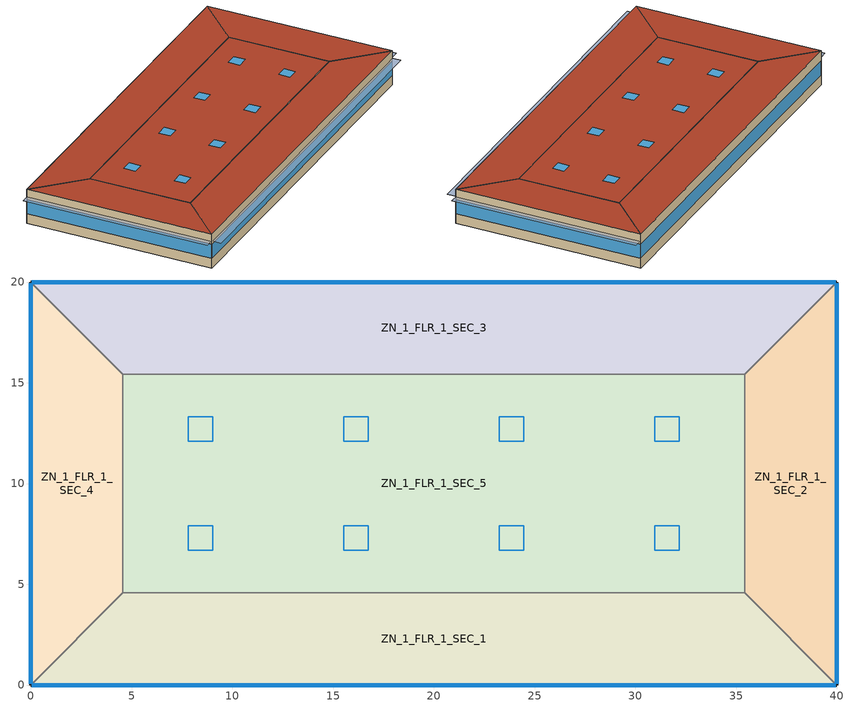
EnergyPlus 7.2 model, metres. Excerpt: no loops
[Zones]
ZN_1_FLR_1_SEC_1
 floor ground (ASHRAE 30Perc Guide_Zone 5_Unheated_Ext-slab): 4.57,4.57 35.43,4.57 40,0 0,0 z0
 wall outside (ASHRAE 30Perc Guide_Zone 5_Steel-Framed_Ext-wall): 0,0 40,0 z0:3.8
 wall to ZN_1_FLR_1_SEC_2 (ASHRAE 30Perc Guide_Zone 5_Interior Wall_Int-Wall): 40,0 35.43,4.57 z0:3.8
 wall to ZN_1_FLR_1_SEC_5 (ASHRAE 30Perc Guide_Zone 5_Interior Wall_Int-Wall): 35.43,4.57 4.57,4.57 z0:3.8
 wall to ZN_1_FLR_1_SEC_4 (ASHRAE 30Perc Guide_Zone 5_Interior Wall_Int-Wall): 4.57,4.57 0,0 z0:3.8
 window (ASHRAE 30Perc Guide_Zone 5_0.3_0.4_fixed_south_window): 0.05,0 39.95,0 z1.1:2.62
 roof outside (ASHRAE 30Perc Guide_Zone 5_IEAD_Roof): 0,0 40,0 35.43,4.57 4.57,4.57 z3.8
ZN_1_FLR_1_SEC_2
 floor ground (ASHRAE 30Perc Guide_Zone 5_Unheated_Ext-slab): 35.43,4.57 35.43,15.43 40,20 40,0 z0
 wall outside (ASHRAE 30Perc Guide_Zone 5_Steel-Framed_Ext-wall): 40,0 40,20 z0:3.8
 wall to ZN_1_FLR_1_SEC_3 (ASHRAE 30Perc Guide_Zone 5_Interior Wall_Int-Wall): 40,20 35.43,15.43 z0:3.8
 wall to ZN_1_FLR_1_SEC_5 (ASHRAE 30Perc Guide_Zone 5_Interior Wall_Int-Wall): 35.43,15.43 35.43,4.57 z0:3.8
 window (ASHRAE 30Perc Guide_Zone 5_0.3_0.4_fixed_east_window): 40,0.05 40,19.95 z1.1:2.63
 roof outside (ASHRAE 30Perc Guide_Zone 5_IEAD_Roof): 40,0 40,20 35.43,15.43 35.43,4.57 z3.8
ZN_1_FLR_1_SEC_3
 floor ground (ASHRAE 30Perc Guide_Zone 5_Unheated_Ext-slab): 0,20 40,20 35.43,15.43 4.57,15.43 z0
 wall outside (ASHRAE 30Perc Guide_Zone 5_Steel-Framed_Ext-wall): 40,20 0,20 z0:3.8
 wall to ZN_1_FLR_1_SEC_5 (ASHRAE 30Perc Guide_Zone 5_Interior Wall_Int-Wall): 4.57,15.43 35.43,15.43 z0:3.8
 wall to ZN_1_FLR_1_SEC_4 (ASHRAE 30Perc Guide_Zone 5_Interior Wall_Int-Wall): 0,20 4.57,15.43 z0:3.8
 window (ASHRAE 30Perc Guide_Zone 5_0.3_0.4_fixed_north_window): 39.95,20 0.05,20 z1.1:2.62
 roof outside (ASHRAE 30Perc Guide_Zone 5_IEAD_Roof): 4.57,15.43 35.43,15.43 40,20 0,20 z3.8
ZN_1_FLR_1_SEC_4
 floor ground (ASHRAE 30Perc Guide_Zone 5_Unheated_Ext-slab): 0,20 4.57,15.43 4.57,4.57 0,0 z0
 wall outside (ASHRAE 30Perc Guide_Zone 5_Steel-Framed_Ext-wall): 0,20 0,0 z0:3.8
 wall to ZN_1_FLR_1_SEC_5 (ASHRAE 30Perc Guide_Zone 5_Interior Wall_Int-Wall): 4.57,4.57 4.57,15.43 z0:3.8
 window (ASHRAE 30Perc Guide_Zone 5_0.3_0.4_fixed_west_window): 0,19.95 0,0.05 z1.1:2.63
 roof outside (ASHRAE 30Perc Guide_Zone 5_IEAD_Roof): 0,0 4.57,4.57 4.57,15.43 0,20 z3.8
ZN_1_FLR_1_SEC_5
 floor ground (ASHRAE 30Perc Guide_Zone 5_Unheated_Ext-slab): 4.57,15.43 35.43,15.43 35.43,4.57 4.57,4.57 z0
 roof outside (ASHRAE 30Perc Guide_Zone 5_IEAD_Roof): 4.57,4.57 35.43,4.57 35.43,15.43 4.57,15.43 z3.8
 skylight (ASHRAE 30Perc Guide_Zone 5_0_0.03_All Skylights without Curb_Skylight): 7.82,6.68 9.04,6.68 9.04,7.89 7.82,7.89 z3.8; 15.53,6.68 16.75,6.68 16.75,7.89 15.53,7.89 z3.8; 23.25,6.68 24.47,6.68 24.47,7.89 23.25,7.89 z3.8; 30.96,6.68 32.18,6.68 32.18,7.89 30.96,7.89 z3.8; 7.82,12.11 9.04,12.11 9.04,13.32 7.82,13.32 z3.8; 15.53,12.11 16.75,12.11 16.75,13.32 15.53,13.32 z3.8; 23.25,12.11 24.47,12.11 24.47,13.32 23.25,13.32 z3.8; 30.96,12.11 32.18,12.11 32.18,13.32 30.96,13.32 z3.8
shading: 0.05,-0.95 0.05,0 39.95,0 39.95,-0.95 z3; 40.95,0.05 40,0.05 40,19.95 40.95,19.95 z3.01; -0.95,19.95 0,19.95 0,0.05 -0.95,0.05 z3.01
[Building]
5-zoneVAV: North Axis {deg}=0; Terrain=City; Loads Convergence Tolerance Value=0.04; Temperature Convergence Tolerance Value {deltaC}=0.2; Solar Distribution=FullInteriorAndExterior; Maximum Number of Warmup Days=25; Minimum Number of Warmup Days=6
[Site:Location]
CHICAGO_IL_USA TMY2-94846: Latitude {deg}=41.78; Longitude {deg}=-87.75; Time Zone {hr}=-6; Elevation {m}=190
[Site:GroundTemperature:BuildingSurface]
19.96, 19.94, 19.99, 20.04, 20.09, 20.17, 20.21, 20.24, 20.23, 20.2, 20.17, 20.12
[Site:WaterMainsTemperature]
Calculation Method=CORRELATION; Annual Average Outdoor Air Temperature {C}=9.69; Maximum Difference In Monthly Average Outdoor Air Temperatures {deltaC}=28.1
[SizingPeriod:DesignDay] Day of Month=21; Humidity Condition Type=Wetbulb; Barometric Pressure {Pa}=99063; Rain Indicator=No; Snow Indicator=No; Daylight Saving Time Indicator=No; Solar Model Indicator=ASHRAEClearSky
Name | Month | Day Type | Maximum Dry-Bulb Temperature {C} | Daily Dry-Bulb Temperature Range {deltaC} | Wetbulb or DewPoint at Maximum Dry-Bulb {C} | Wind Speed {m/s} | Wind Direction {deg} | Sky Clearness
CHICAGO Ann Htg 99.6% Condns DB | 1 | WinterDesignDay | -20.6 | 0 | -20.6 | 4.9 | 270 | 0
CHICAGO Ann Clg .4% Condns DB=>MWB | 7 | SummerDesignDay | 33.2 | 10.7 | 23.8 | 5.3 | 230 | 1
[WindowMaterial:Glazing] Optical Data Type=SpectralAverage; Thickness {m}=0.003; Infrared Transmittance at Normal Incidence=0
Name | Solar Transmittance at Normal Incidence | Front Side Solar Reflectance at Normal Incidence | Back Side Solar Reflectance at Normal Incidence | Visible Transmittance at Normal Incidence | Front Side Visible Reflectance at Normal Incidence | Back Side Visible Reflectance at Normal Incidence | Front Side Infrared Hemispherical Emissivity | Back Side Infrared Hemispherical Emissivity | Conductivity {W/m-K}
Theoretical Glass [183] | 0.6227 | 0.3273 | 0.3273 | 0.672 | 0.278 | 0.278 | 0.94 | 0.94 | 0.0452
Theoretical Glass [28] | 0.383 | 0.567 | 0.567 | 0.411 | 0.539 | 0.539 | 0.92 | 0.92 | 0.0298
[WindowMaterial:Gas]
AIR 6MM_1: Gas Type=Air; Thickness {m}=0.0063
[Material] Thermal Absorptance=0.9
Name | Roughness | Thickness {m} | Conductivity {W/m-K} | Density {kg/m3} | Specific Heat {J/kg-K} | Solar Absorptance | Visible Absorptance
Roof Membrane | VeryRough | 0.0095 | 0.16 | 1121.29 | 1460 | 0.7 | 0.7
Roof Insulation [7] | MediumRough | 0.1668 | 0.049 | 265 | 836.8 | 0.7 | 0.7
Metal Decking | MediumSmooth | 0.0015 | 45.006 | 7680 | 418.4 | 0.7 | 0.3
GP01 1/2 GYPSUM | Smooth | 0.0127 | 0.16 | 800 | 1090 | 0.7 | 0.5
Wall Insulation [11] | MediumRough | 0.0967 | 0.045 | 265 | 836.8 | 0.7 | 0.7
1/2IN Gypsum | Smooth | 0.0127 | 0.16 | 784.9 | 830 | 0.92 | 0.92
MAT-CC05 8 HW CONCRETE | Rough | 0.2032 | 1.311 | 2240 | 836.8 | 0.7 | 0.7
Std Wood 6inch | MediumSmooth | 0.15 | 0.12 | 540 | 1210 | 0.7 | 0.7
Std AC02 | MediumSmooth | 0.0127 | 0.057 | 288 | 1339 | 0.7 | 0.2
Std MAT-CC05 4  MW CONCRETE | Rough | 0.1 | 0.858 | 1968 | 836.8 | 0.7 | 0.2
Std PW05 | MediumSmooth | 0.0191 | 0.115 | 545 | 1213 | 0.78 | 0.78
Std Steel_Brown_Regular | Smooth | 0.0015 | 44.9696 | 7689 | 418 | 0.92 | 0.92
[Material:NoMass] Thermal Absorptance=0.9; Solar Absorptance=0.7
Name | Roughness | Thermal Resistance {m2-K/W} | Visible Absorptance
MAT-SHEATH | Rough | 0.3626 | 0.7
CP02 CARPET PAD | VeryRough | 0.2165 | 0.8
DoorMaterial | MediumRough | 0.2516 | 0.7
Std CP02 CARPET PAD | VeryRough | 0.21648 | 0.8
MAT-AIR-WALL | Rough | 0.207949
Std Opaque Door panel_con; Std Opaque Door panel_semi | MediumRough | 0.12327 | 0.7
Std Overhead Door Panel | MediumRough | 0.255345 | 0.7
[Construction]
InteriorFurnishings: Std Wood 6inch
INT-FLOOR-UNDERSIDE: Std CP02 CARPET PAD, Std MAT-CC05 4  MW CONCRETE
INT-FLOOR-SLAB: Std MAT-CC05 4  MW CONCRETE
DropCeiling: Std AC02
Sloped_Metal_Roof: Std Steel_Brown_Regular, Std PW05
Gable_Wall: Std PW05
AIR-WALL: MAT-AIR-WALL
Std Swinging Door_con: Std Opaque Door panel_con
Std Swinging Door_semi: Std Opaque Door panel_semi
Std Overhead Door: Std Overhead Door Panel
ASHRAE 30Perc Guide_Zone 5_0.3_0.4_fixed_south_window; ASHRAE 30Perc Guide_Zone 5_0.3_0.4_fixed_east_window; ASHRAE 30Perc Guide_Zone 5_0.3_0.4_fixed_north_window; ASHRAE 30Perc Guide_Zone 5_0.3_0.4_fixed_west_window: Theoretical Glass [183], AIR 6MM_1, Theoretical Glass [183]
ASHRAE 30Perc Guide_Zone 5_0_0.03_All Skylights without Curb_Skylight: Theoretical Glass [28]
ASHRAE 30Perc Guide_Zone 5_IEAD_Roof: Roof Membrane, Roof Insulation [7], Metal Decking
ASHRAE 30Perc Guide_Zone 5_Interior Wall_Int-Wall: GP01 1/2 GYPSUM, GP01 1/2 GYPSUM
ASHRAE 30Perc Guide_Zone 5_Steel-Framed_Ext-wall: MAT-SHEATH, Wall Insulation [11], 1/2IN Gypsum
ASHRAE 30Perc Guide_Zone 5_Unheated_Ext-slab: MAT-CC05 8 HW CONCRETE, CP02 CARPET PAD
ASHRAE 30Perc Guide_Zone 5Swinging_Door: DoorMaterial
[ComponentCost:LineItem]
Name | Line Item Type | Item | Cost per Area {$/m2}
Interior Furnishings | Construction | InteriorFurnishings | 1
Interior Floor | Construction | INT-FLOOR-UNDERSIDE | 15
Interior Floor Slab | Construction | INT-FLOOR-SLAB | 35
Drop Ceiling | Construction | DropCeiling | 10
Sloped Metal Roof | Construction | Sloped_Metal_Roof | 1
Gable Wall | Construction | Gable_Wall | 1
Air Wall | Construction | AIR-WALL | 1
Swinging Door Conditioned | Construction | Std Swinging Door_con | 1
Swinging Door Semi-conditioned | Construction | Std Swinging Door_semi | 1
Overhead Door | Construction | Std Overhead Door | 1
south:ASHRAE 30Perc Guide_Zone 5_0.3_0.4_fixed_south_window | CONSTRUCTION | ASHRAE 30Perc Guide_Zone 5_0.3_0.4_fixed_south_window | 216.801
east:ASHRAE 30Perc Guide_Zone 5_0.3_0.4_fixed_east_window | CONSTRUCTION | ASHRAE 30Perc Guide_Zone 5_0.3_0.4_fixed_east_window | 216.801
north:ASHRAE 30Perc Guide_Zone 5_0.3_0.4_fixed_north_window | CONSTRUCTION | ASHRAE 30Perc Guide_Zone 5_0.3_0.4_fixed_north_window | 216.801
west:ASHRAE 30Perc Guide_Zone 5_0.3_0.4_fixed_west_window | CONSTRUCTION | ASHRAE 30Perc Guide_Zone 5_0.3_0.4_fixed_west_window | 216.801
SkylightConst:ASHRAE 30Perc Guide_Zone 5_0_0.03_All Skylights without Curb_Skylight | CONSTRUCTION | ASHRAE 30Perc Guide_Zone 5_0_0.03_All Skylights without Curb_Skylight | 207.978
roofs:ASHRAE 30Perc Guide_Zone 5_IEAD_Roof | CONSTRUCTION | ASHRAE 30Perc Guide_Zone 5_IEAD_Roof | 36.9228
int-walls:ASHRAE 30Perc Guide_Zone 5_Interior Wall_Int-Wall | CONSTRUCTION | ASHRAE 30Perc Guide_Zone 5_Interior Wall_Int-Wall | 1
ext-walls:ASHRAE 30Perc Guide_Zone 5_Steel-Framed_Ext-wall | CONSTRUCTION | ASHRAE 30Perc Guide_Zone 5_Steel-Framed_Ext-wall | 41.5042
ext-slab:ASHRAE 30Perc Guide_Zone 5_Unheated_Ext-slab | CONSTRUCTION | ASHRAE 30Perc Guide_Zone 5_Unheated_Ext-slab | 560.787
door:ASHRAE 30Perc Guide_Zone 5Swinging_Door | CONSTRUCTION | ASHRAE 30Perc Guide_Zone 5Swinging_Door | 1
Fixed Shading:ZN_1_FLR_1_SEC_1_Wall_1:shading_south_1 | Shading:Zone:Detailed | ZN_1_FLR_1_SEC_1_Wall_1:shading_south_1 | 0
Fixed Shading:ZN_1_FLR_1_SEC_2_Wall_1:shading_east_1 | Shading:Zone:Detailed | ZN_1_FLR_1_SEC_2_Wall_1:shading_east_1 | 0
Fixed Shading:ZN_1_FLR_1_SEC_4_Wall_4:shading_west_1 | Shading:Zone:Detailed | ZN_1_FLR_1_SEC_4_Wall_4:shading_west_1 | 0
[Zone] Type=1; Multiplier=1; Ceiling Height {m}=3.8; Floor Area {m2}=autocalculate; Part of Total Floor Area=YES
Name | Volume {m3}
ZN_1_FLR_1_SEC_1; ZN_1_FLR_1_SEC_3 | 615.2774
ZN_1_FLR_1_SEC_2; ZN_1_FLR_1_SEC_4 | 267.9574
ZN_1_FLR_1_SEC_5 | 1273.53
[Daylighting:Controls] Total Daylighting Reference Points=1; Z-Coordinate of First Reference Point {m}=0.762; X-Coordinate of Second Reference Point {m}=0; Y-Coordinate of Second Reference Point {m}=0; Z-Coordinate of Second Reference Point {m}=0; Fraction of Zone Controlled by First Reference Point=1; Fraction of Zone Controlled by Second Reference Point=0; Illuminance Setpoint at First Reference Point {lux}=400; Illuminance Setpoint at Second Reference Point {lux}=400; Lighting Control Type=2; Glare Calculation Azimuth Angle of View Direction Clockwise from Zone y-Axis {deg}=180; Maximum Allowable Discomfort Glare Index=20; Minimum Input Power Fraction for Continuous Dimming Control=0.3; Minimum Light Output Fraction for Continuous Dimming Control=0.2; Number of Stepped Control Steps=3; Probability Lighting will be Reset When Needed in Manual Stepped Control=1
Name | X-Coordinate of First Reference Point {m} | Y-Coordinate of First Reference Point {m}
ZN_1_FLR_1_SEC_1 | 20 | 2.285
ZN_1_FLR_1_SEC_2 | -2.285 | 10
ZN_1_FLR_1_SEC_3 | 15.43 | 2.285
ZN_1_FLR_1_SEC_4 | 2.285 | 10
ZN_1_FLR_1_SEC_5 | 15.43 | 5.43
[InternalMass] Construction=InteriorFurnishings
Name | Zone | Surface Area {m2}
ZN_1_FLR_1_SEC_1_InternalMass_1 | ZN_1_FLR_1_SEC_1 | 323.8302
ZN_1_FLR_1_SEC_2_InternalMass_1 | ZN_1_FLR_1_SEC_2 | 141.0302
ZN_1_FLR_1_SEC_3_InternalMass_1 | ZN_1_FLR_1_SEC_3 | 323.8302
ZN_1_FLR_1_SEC_4_InternalMass_1 | ZN_1_FLR_1_SEC_4 | 141.0302
ZN_1_FLR_1_SEC_5_InternalMass_1 | ZN_1_FLR_1_SEC_5 | 670.2792
[ZoneInfiltration:DesignFlowRate] Schedule=INFIL_SCH; Design Flow Rate Calculation Method=Flow/Zone; Constant Term Coefficient=1; Temperature Term Coefficient=0; Velocity Term Coefficient=0; Velocity Squared Term Coefficient=0
Name | Zone or ZoneList | Design Flow Rate {m3/s}
ZN_1_FLR_1_SEC_1_Infiltration | ZN_1_FLR_1_SEC_1 | 0.0855
ZN_1_FLR_1_SEC_2_Infiltration | ZN_1_FLR_1_SEC_2 | 0.0372
ZN_1_FLR_1_SEC_3_Infiltration | ZN_1_FLR_1_SEC_3 | 0.0855
ZN_1_FLR_1_SEC_4_Infiltration | ZN_1_FLR_1_SEC_4 | 0.0372
ZN_1_FLR_1_SEC_5_Infiltration | ZN_1_FLR_1_SEC_5 | 0.1769
[People] Number of People Schedule=BLDG_OCC_SCH; Number of People Calculation Method=People; Fraction Radiant=0.3; Sensible Heat Fraction=AUTOCALCULATE; Activity Level Schedule=ACTIVITY_SCH; Carbon Dioxide Generation Rate {m3/s-W}=3.82E-8; Enable ASHRAE 55 Comfort Warnings=No; Mean Radiant Temperature Calculation Type=ZoneAveraged; Work Efficiency Schedule=WORK_EFF_SCH; Clothing Insulation Schedule=CLOTHING_SCH; Air Velocity Schedule=AIR_VELO_SCH; Thermal Comfort Model 1 Type=FANGER
Name | Zone or ZoneList | Number of People
ZN_1_FLR_1_SEC_1 | ZN_1_FLR_1_SEC_1 | 6.3309
ZN_1_FLR_1_SEC_2 | ZN_1_FLR_1_SEC_2 | 2.7571
ZN_1_FLR_1_SEC_3 | ZN_1_FLR_1_SEC_3 | 6.3309
ZN_1_FLR_1_SEC_4 | ZN_1_FLR_1_SEC_4 | 2.7571
ZN_1_FLR_1_SEC_5 | ZN_1_FLR_1_SEC_5 | 13.104
[Lights] Schedule=BLDG_LIGHT_SCH; Design Level Calculation Method=LightingLevel; Return Air Fraction=0; Fraction Radiant=0.2; Fraction Visible=0.2; Fraction Replaceable=1; Return Air Fraction Calculated from Plenum Temperature=No
Name | Zone or ZoneList | Lighting Level {W}
ZN_1_FLR_1_SEC_1_Lights | ZN_1_FLR_1_SEC_1 | 1748.68
ZN_1_FLR_1_SEC_2_Lights | ZN_1_FLR_1_SEC_2 | 761.5631
ZN_1_FLR_1_SEC_3_Lights | ZN_1_FLR_1_SEC_3 | 1748.68
ZN_1_FLR_1_SEC_4_Lights | ZN_1_FLR_1_SEC_4 | 761.5631
ZN_1_FLR_1_SEC_5_Lights | ZN_1_FLR_1_SEC_5 | 3619.51
[ElectricEquipment] Schedule=BLDG_EQUIP_SCH; Design Level Calculation Method=EquipmentLevel; Fraction Latent=0; Fraction Radiant=0.5; Fraction Lost=0
Name | Zone or ZoneList | Design Level {W}
ZN_1_FLR_1_SEC_1_MiscPlug_Equip | ZN_1_FLR_1_SEC_1 | 2601.98
ZN_1_FLR_1_SEC_2_MiscPlug_Equip | ZN_1_FLR_1_SEC_2 | 1133.18
ZN_1_FLR_1_SEC_3_MiscPlug_Equip | ZN_1_FLR_1_SEC_3 | 2601.98
ZN_1_FLR_1_SEC_4_MiscPlug_Equip | ZN_1_FLR_1_SEC_4 | 1133.18
ZN_1_FLR_1_SEC_5_MiscPlug_Equip | ZN_1_FLR_1_SEC_5 | 5385.69
[AvailabilityManager:NightCycle]
VAV WITH REHEAT Availability Manager: Applicability Schedule=Always_On; Fan Schedule=HVACOperationSchd; Control Type=CycleOnAny; Thermostat Tolerance {deltaC}=1; Cycling Run Time {s}=1800
[Exterior:Lights]
Exterior Facade Lighting: Schedule=ALWAYS_ON; Design Level {W}=360; Control Option=AstronomicalClock
[UtilityCost:Tariff]
Name | Output Meter | Conversion Factor Choice | Demand Window Length | Monthly Charge or Variable | Group
PSI_LLF_LowLoadFactorService | Electricity:Facility | kWh | halfhour | 15 | Comm Elect
PSI_CS_CommercialElectricService | Electricity:Facility | kWh |  | 9.4 | Comm Elect
IN_EIAMonthlyRateGas | Gas:Facility | MCF |  | 0 | Comm Gas
[UtilityCost:Charge:Block] Source Variable=totalEnergy; Season=Annual; Category Variable=EnergyCharges
Name | Tariff | Block Size 1 Value or Variable | Block 1 Cost per Unit Value or Variable | Block Size 2 Value or Variable | Block 2 Cost per Unit Value or Variable | Block Size 3 Value or Variable | Block 3 Cost per Unit Value or Variable | Block Size 4 Value or Variable | Block 4 Cost per Unit Value or Variable | Block Size Multiplier Value or Variable
AnnualEnergyCharge | PSI_LLF_LowLoadFactorService | 300 | 0.108222 | 700 | 0.087021 | 1500 | 0.07842 | remaining | 0.05832
AnnualDemandBaseCharge | PSI_LLF_LowLoadFactorService | 190 | 0 | 110 | 0.051773 | remaining | 0.046965 |  |  | TotalDemand
AnnualEnergyCharge | PSI_CS_CommercialElectricService | 300 | 0.082409 | 700 | 0.072873 | 1500 | 0.061696 | remaining | 0.041179
[UtilityCost:Charge:Simple] Season=Annual
Name | Tariff | Source Variable | Category Variable | Cost per Unit Value or Variable
FuelCostAdjustEnergyCharge | PSI_LLF_LowLoadFactorService | totalEnergy | EnergyCharges | 0.002028
QualPollutionControlAdjustEnergyCharge | PSI_LLF_LowLoadFactorService | totalEnergy | EnergyCharges | 0.000536
SoxNoxRiderAdjustEnergyCharge | PSI_LLF_LowLoadFactorService | totalEnergy | EnergyCharges | 0.001127
DSMRiderAdjustEnergyCharge | PSI_LLF_LowLoadFactorService | totalEnergy | EnergyCharges | -0.00037
PurchPowerTrackerAdjustEnergyCharge | PSI_LLF_LowLoadFactorService | totalEnergy | EnergyCharges | -3.1e-05
MidwestISOAdjustEnergyCharge | PSI_LLF_LowLoadFactorService | totalEnergy | EnergyCharges | -0.000216
CleanCoalRiderEnergyCharge | PSI_LLF_LowLoadFactorService | totalEnergy | EnergyCharges | 0.000833
TaxofeightPercent | PSI_LLF_LowLoadFactorService | SubTotal | Taxes | 0.08
FuelCostAdjustEnergyCharge | PSI_CS_CommercialElectricService | totalEnergy | EnergyCharges | 0.002028
QualPollutionControlAdjustEnergyCharge | PSI_CS_CommercialElectricService | totalEnergy | EnergyCharges | 0.000536
SoxNoxRiderAdjustEnergyCharge | PSI_CS_CommercialElectricService | totalEnergy | EnergyCharges | 0.001127
DSMRiderAdjustEnergyCharge | PSI_CS_CommercialElectricService | totalEnergy | EnergyCharges | 0.000021
PurchPowerTrackerAdjustEnergyCharge | PSI_CS_CommercialElectricService | totalEnergy | EnergyCharges | 0.000034
MidwestISOAdjustEnergyCharge | PSI_CS_CommercialElectricService | totalEnergy | EnergyCharges | -0.000203
CleanCoalRiderEnergyCharge | PSI_CS_CommercialElectricService | totalEnergy | EnergyCharges | 0.000807
TaxofeightPercent | PSI_CS_CommercialElectricService | SubTotal | Taxes | 0.08
MonthlyRateGasCharge | IN_EIAMonthlyRateGas | totalEnergy | EnergyCharges | IN_MonthlyGasRates
TaxofEightPercent | IN_EIAMonthlyRateGas | SubTotal | Taxes | 0.08
[UtilityCost:Qualify] Variable=TotalDemand; Threshold Value or Variable=75; Season=Annual; Threshold Test=Count
Name | Tariff | Qualify Type | Number of Months
MinDemand75kw | PSI_LLF_LowLoadFactorService | Minimum | 12
MaxDemand75kw | PSI_CS_CommercialElectricService | Maximum | 1
[UtilityCost:Variable]
IN_MonthlyGasRates: Tariff=IN_EIAMonthlyRateGas; Variable Type=Currency; January Value=8.22; February Value=7.51; March Value=8.97; April Value=9.01; May Value=9.16; June Value=10.44; July Value=10.32; August Value=10.13; September Value=9.2; October Value=8.18; November Value=7.83; December Value=7.63
[Schedule:Compact]
ALWAYS_ON: Through: 12/31, For: AllDays, Until: 24:00, 1
HVACOperationSchd: Through: 12/31, For: Weekdays SummerDesignDay, Until: 06:00, 0, Until: 22:00, 1, Until: 24:00, 0, For: Saturday WinterDesignDay, Until: 06:00, 0, Until: 18:00, 1, Until: 24:00, 0, For: Sunday Holidays AllOtherDays, Until: 24:00, 0
BLDG_LIGHT_SCH: Through: 12/31, For: Weekdays, Until: 05:00, 0.05, Until: 07:00, 0.1, Until: 08:00, 0.3, Until: 17:00, 0.9, Until: 18:00, 0.5, Until: 20:00, 0.3, Until: 22:00, 0.2, Until: 23:00, 0.1, Until: 24:00, 0.05, For: SummerDesignDay, Until: 24:00, 1, For: Saturday, Until: 06:00, 0.05, Until: 08:00, 0.1, Until: 12:00, 0.3, Until: 17:00, 0.15, Until: 24:00, 0.05, For: WinterDesignDay, Until: 24:00, 0, For: Sunday Holidays AllOtherDays, Until: 24:00, 0.05
BLDG_EQUIP_SCH: Through: 12/31, For: Weekdays, Until: 08:00, 0.4, Until: 12:00, 0.9, Until: 13:00, 0.8, Until: 17:00, 0.9, Until: 18:00, 0.5, Until: 24:00, 0.4, For: SummerDesignDay, Until: 24:00, 1, For: Saturday, Until: 06:00, 0.3, Until: 08:00, 0.4, Until: 12:00, 0.5, Until: 17:00, 0.35, Until: 24:00, 0.3, For: WinterDesignDay, Until: 24:00, 0, For: Sunday Holidays AllOtherDays, Until: 24:00, 0.3
BLDG_OCC_SCH: Through: 12/31, For: Weekdays, Until: 06:00, 0, Until: 07:00, 0.1, Until: 08:00, 0.2, Until: 12:00, 0.95, Until: 13:00, 0.5, Until: 17:00, 0.95, Until: 18:00, 0.3, Until: 22:00, 0.1, Until: 24:00, 0.05, For: SummerDesignDay, Until: 06:00, 0, Until: 22:00, 1, Until: 24:00, 0.05, For: Saturday, Until: 06:00, 0, Until: 08:00, 0.1, Until: 12:00, 0.3, Until: 17:00, 0.1, Until: 19:00, 0.05, Until: 24:00, 0, For: WinterDesignDay, Until: 24:00, 0, For: Sunday Holidays AllOtherDays, Until: 06:00, 0, Until: 18:00, 0.05, Until: 24:00, 0
ACTIVITY_SCH: Through: 12/31, For: AllDays, Until: 24:00, 120
WORK_EFF_SCH: Through: 12/31, For: AllDays, Until: 24:00, 0
AIR_VELO_SCH: Through: 12/31, For: AllDays, Until: 24:00, 0.2
CLOTHING_SCH: Through: 04/30, For: AllDays, Until: 24:00, 1, Through: 09/30, For: AllDays, Until: 24:00, 0.5, Through: 12/31, For: AllDays, Until: 24:00, 1
INFIL_SCH: Through: 12/31, For: Weekdays SummerDesignDay, Until: 06:00, 1, Until: 22:00, 0, Until: 24:00, 1, For: Saturday WinterDesignDay, Until: 06:00, 1, Until: 18:00, 0, Until: 24:00, 1, For: Sunday Holidays AllOtherDays, Until: 24:00, 1
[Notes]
5ZoneVAV-ChilledWaterStorage-Mixed_DCV_MultiPath.idf
Basic file description:  1 story building divided into 4 exterior and one interior conditioned zone
Highlights:              Illustrates the use of a Mixed chilled water storage tank to load a chiller at night
The DCV method is the ventilation rate procedure (VRP) defined in ASHRAE Standard 62.1-2007.
The method considers the zone air distribution effectiveness and system ventilation efficiency.
Added zone maximum outdoor air fraction as part of BMS OA zone level control.
Simulation Location/Run: CHICAGO_IL_USA TMY2-94846, 2 design days, 2 run periods,
Run Control executes the run periods using the weather file
Location:                Chicago, IL
Design Days:             CHICAGO_IL_USA Annual Heating 99.6%, MaxDB=-20.6°C
CHICAGO_IL_USA Annual Cooling (DB=>MWB) .4%, MaxDB=33.2°C MWB=23.8°C
Run Period (Weather File): Summer 7/11-7/18, CHICAGO_IL_USA TMY2-94846
Run Control:             Zone and System sizing with weather file run control (no design days run)
Building: Single floor rectangular building. 5 zones - 4 exterior, 1 interior.
There are windows on all 4 facades.
Model started out from EnergyPlus Example File Generator
ASHRAE/IESNA/USGBC/DOE Advanced Energy Design Guide for 30% Savings (Office and Retail only)
Building is an office.
The south facing glass is shaded by overhangs.
Floor Area:        800 m2
Number of Stories: 1
Internal gains description:     lighting is 10.8 W/m2, office equip is 16.07 watts/m2. There are occupants
for every 25.58 m2 of floor area. The infiltration is about 0.1 air changes per hour.
Interzone Surfaces:             5 interzone surfaces
Internal Mass:                  Yes, heavy internal furnishings
Windows:                        per 30% AEDG  , overhangs.
Doors:                          none
Detached Shading:               None
Daylight:                       8 skylights over core zone.
Natural Ventilation:            None
Compact Schedules:              Yes
HVAC:                           Fan powered VAV system with outside air economizer, hot water reheat coils,
central chilled water cooling coil. Central Plant is single hot water
boiler, electric compression chiller with water cooled condenser.
Primary-secondary chilled water loops connected by a chilled water thermal tank
Primary loop has a chiller and is controlled to 6.7C and charges storage tank.
Secondary loop uses storage tank to serve the chilled water coil
Most equipment is autosized
Zonal Equipment:                No
Central Air Handling Equipment: Yes
System Equipment Autosize:      Yes
Purchased Cooling:              None
Purchased Heating:              None
Coils:                          Yes
Pumps:                          Yes
Boilers:                        Yes
Chillers:                       Yes
Standard Reports:
Timestep or Hourly Variables:   Hourly
Time bins Report:               None
HTML Report:                    yes, all summary and other monthly tables
Environmental Emissions:        None
Utility Tariffs:                Yes, PSI Indiana year 2004.
US National Holidays
